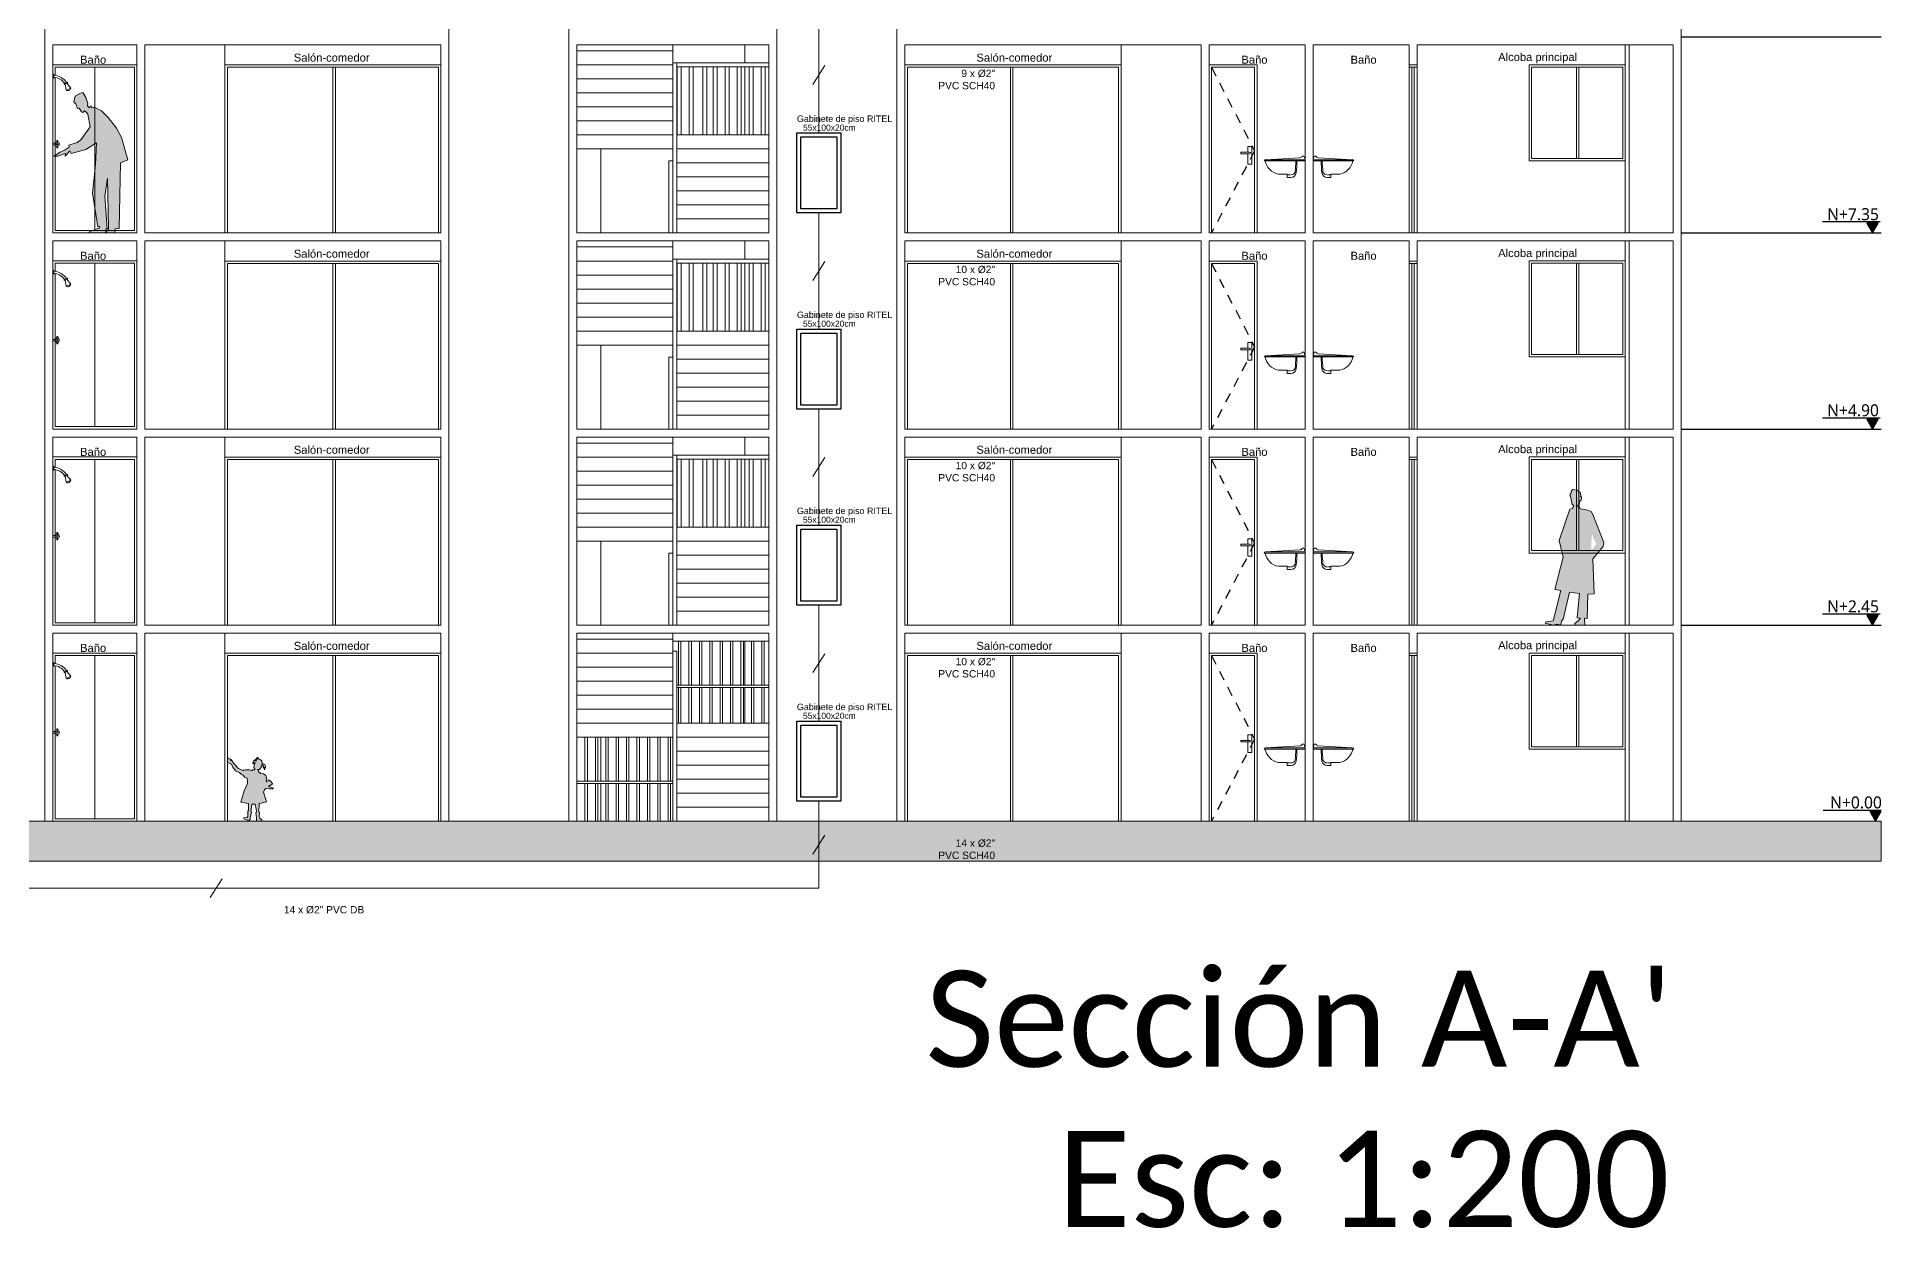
# Model space of a CAD drawing. Header units: metres. Extents: x 0 to 570, y -16 to 122.
# Drawn here: x 246.25 to 269.3, y -6.9 to 7.98 of the extents above; entities that cross this region are included whole.
import ezdxf

# ---------------------------------------------------------------- set-up
doc = ezdxf.new("R2010")
doc.units = ezdxf.units.M
doc.linetypes.add('ACAD_ISO02W100', pattern=[15, 12, -3])
for name, color, linetype, lineweight in [('ARQ-HATCH', 7, 'Continuous', 9), ('PRIMER PLANO', 252, 'Continuous', 9), ('PUERTAS Y VENTANAS EN FACHADA', 252, 'Continuous', 9), ('RITEL RED INTERNA', 1, 'Continuous', 13), ('SEGUNDO PLANO', 252, 'Continuous', 9), ('TERCER PLANO', 251, 'Continuous', 9)]:
    doc.layers.add(name, color=color, linetype=linetype, lineweight=lineweight)
for name, color, linetype in [('ARQ-PROYECCIONES', 252, 'ACAD_ISO02W100'), ('ARQ-TEXTO', 7, 'Continuous'), ('RITEL GABINETES', 30, 'Continuous')]:
    doc.layers.add(name, color=color, linetype=linetype)
doc.styles.add('diseño', font='segoeuil.ttf')
doc.styles.get("Standard").update_dxf_attribs({"font": 'arial.ttf'})

# ---------------------------------------------------------------- blocks, each defined once
blk = doc.blocks.new('medio pasamanos')
at = {"layer": 'TERCER PLANO', "linetype": 'ByBlock'}
for p, q in [((202.591, 25.651), (201.441, 25.651)), ((202.591, 25.601), (201.441, 25.601)), ((201.445, 25.601), (201.445, 24.751)), ((201.495, 25.601), (201.495, 24.751)), ((201.495, 25.601), (201.495, 24.751)), ((201.595, 25.601), (201.595, 24.751)), ((201.595, 25.601), (201.595, 24.751)), ((201.645, 25.601), (201.645, 24.751)), ((201.645, 25.601), (201.645, 24.751)), ((201.765, 25.601), (201.765, 24.751)), ((201.815, 25.601), (201.815, 24.751)), ((201.895, 25.601), (201.895, 24.751)), ((201.945, 25.601), (201.945, 24.751)), ((202.045, 25.601), (202.045, 24.751)), ((202.095, 25.601), (202.095, 24.751)), ((202.195, 25.601), (202.195, 24.751)), ((202.245, 25.601), (202.245, 24.751)), ((202.345, 25.601), (202.345, 24.751)), ((202.395, 25.601), (202.395, 24.751)), ((202.495, 25.601), (202.495, 24.751)), ((202.545, 25.601), (202.545, 24.751))]:
    blk.add_line(p, q, dxfattribs=at)
blk = doc.blocks.new('lavamanos alzado')
at = {"layer": 'PRIMER PLANO'}
for p, q in [((179.801, 11.135), (179.814, 11.175)), ((180.295, 11.13), (179.801, 11.13)), ((179.801, 11.115), (180.312, 11.115)), ((179.814, 11.175), (179.838, 11.175)), ((179.867, 11.154), (180.295, 11.13)), ((179.979, 10.909), (180.023, 10.909)), ((179.985, 10.942), (180.016, 10.942)), ((180.023, 10.949), (180.133, 10.949)), ((180.023, 10.909), (180.023, 10.949))]:
    blk.add_line(p, q, dxfattribs=at)
for centre, radius, start, end in [((179.87, 11.189), 0.0351, 202.9474, 264.0532), ((181.702, 11.143), 1.8, 180.911, 185.6488), ((181.173, 11.127), 1.257, 180.5697, 186.941), ((180.099, 11.147), 0.201, 279.9809, 350.7953), ((180.292, 11.11), 0.0209, 14.2376, 83.0687), ((179.978, 10.977), 0.0679, 189.2426, 270.4454), ((179.975, 10.996), 0.0536, 202.1657, 273.7914)]:
    blk.add_arc(centre, radius, start, end, dxfattribs=at)
blk = doc.blocks.new('puerta baño')
at = {"layer": 'ARQ-PROYECCIONES', "ltscale": 0.01, "elevation": -0.07}
blk.add_lwpolyline([(178.67, 19.113), (179.21, 18.068), (178.67, 17.043)], dxfattribs=at)
at = {"layer": 'PUERTAS Y VENTANAS EN FACHADA', "linetype": 'ByBlock', "elevation": -0.07}
for points in [[(179.24, 17.043), (179.24, 19.143), (178.64, 19.143), (178.64, 17.043)], [(179.21, 17.043), (179.21, 19.113), (178.67, 19.113), (178.67, 17.043)], [(179.177, 17.903), (179.177, 18.123), (179.127, 18.123), (179.127, 18.053)], [(179.127, 18.033), (179.127, 17.903), (179.177, 17.903)]]:
    blk.add_lwpolyline(points, dxfattribs=at)
blk.add_lwpolyline([(179.147, 18.053), (179.037, 18.053), (179.037, 18.033), (179.147, 18.033, 1), (179.147, 18.053)], format="xyb", dxfattribs=at)
blk = doc.blocks.new('VENTANAS HABITACIONES ALZADO')
at = {"layer": 'PUERTAS Y VENTANAS EN FACHADA'}
for p, q in [((153.567, 29.086), (153.567, 27.946)), ((153.597, 27.946), (153.597, 29.086))]:
    blk.add_line(p, q, dxfattribs=at)
at = {"layer": 'PUERTAS Y VENTANAS EN FACHADA', "linetype": 'ByBlock'}
blk.add_line((154.188, 27.916), (152.988, 27.916), dxfattribs=at)
at = {"layer": 'PUERTAS Y VENTANAS EN FACHADA'}
for points in [[(152.988, 29.116), (154.188, 29.116)], [(152.988, 27.916), (152.988, 29.116)], [(153.018, 29.086), (154.158, 29.086)], [(153.018, 29.086), (153.018, 27.946)], [(154.158, 29.086), (154.158, 27.946)], [(154.188, 29.116), (154.188, 27.916)], [(154.188, 27.916), (152.988, 27.916)], [(154.158, 27.946), (153.018, 27.946)]]:
    blk.add_lwpolyline(points, dxfattribs=at)
blk = doc.blocks.new('ventanal completo')
at = {"layer": 'PUERTAS Y VENTANAS EN FACHADA'}
for p, q in [((188.107, 17.773), (190.807, 17.773)), ((189.457, 17.743), (189.457, 15.673)), ((189.487, 15.673), (189.487, 17.743))]:
    blk.add_line(p, q, dxfattribs=at)
for points in [[(188.137, 15.673), (188.137, 17.743), (190.777, 17.743), (190.777, 15.673)], [(189.487, 15.673), (189.457, 15.673)]]:
    blk.add_lwpolyline(points, dxfattribs=at)
blk = doc.blocks.new('puerta en cortesasa')
at = {"layer": 'PRIMER PLANO'}
for points in [[(192.091, 25.571), (192.091, 25.541), (192.191, 25.541), (192.191, 25.571)], [(192.126, 25.541), (192.126, 23.471)], [(192.156, 25.541), (192.156, 23.471)]]:
    blk.add_lwpolyline(points, dxfattribs=at)
at = {"layer": 'SEGUNDO PLANO'}
for points in [[(192.091, 25.541), (192.091, 23.471)], [(192.191, 25.541), (192.191, 23.471)]]:
    blk.add_lwpolyline(points, dxfattribs=at)
blk = doc.blocks.new('ducha')
at = {"layer": 'PRIMER PLANO', "linetype": 'ByBlock'}
for p, q in [((312.201, 158.912), (312.211, 158.912)), ((312.201, 158.863), (312.201, 158.912)), ((312.201, 158.863), (312.211, 158.863)), ((311.988, 158.738), (312.036, 158.798)), ((312.044, 158.712), (311.988, 158.738)), ((312.027, 158.802), (312.068, 158.783)), ((312.031, 158.811), (312.072, 158.792)), ((312.059, 158.787), (312.044, 158.712)), ((312.161, 158.083), (312.151, 158.083)), ((312.151, 158.063), (312.151, 158.083)), ((312.151, 158.012), (312.151, 157.993)), ((312.161, 157.993), (312.151, 157.993)), ((312.161, 158.063), (312.161, 158.083)), ((312.161, 158.012), (312.161, 157.993)), ((312.18, 158.048), (312.211, 158.048)), ((312.18, 158.028), (312.211, 158.028))]:
    blk.add_line(p, q, dxfattribs=at)
for radius in [0.026, 0.01]:
    blk.add_circle((312.156, 158.038), radius, dxfattribs=at)
for centre, radius, start, end in [((312.216, 158.686), 0.214, 94.1758, 145.6108), ((312.214, 158.687), 0.186, 93.9088, 144.0367), ((312.025, 158.743), 0.0375, 188.871, 301.7753), ((312.286, 158.683), 0.286, 153.3163, 155.3231), ((312.286, 158.683), 0.241, 152.9407, 155.3231)]:
    blk.add_arc(centre, radius, start, end, dxfattribs=at)
at = {"layer": 'PUERTAS Y VENTANAS EN FACHADA'}
for points in [[(311.161, 159.028), (312.211, 159.028)], [(311.191, 158.998), (312.181, 158.998)], [(311.191, 158.998), (311.191, 156.957)], [(311.686, 158.998), (311.686, 156.957)], [(312.181, 158.998), (312.181, 158.897)], [(312.181, 158.87), (312.181, 156.957)], [(311.191, 156.957), (312.181, 156.957)]]:
    blk.add_lwpolyline(points, dxfattribs=at)
blk = doc.blocks.new('gabinete')
at = {"layer": 'RITEL GABINETES'}
for points in [[(151.12, 70.716), (151.67, 70.716), (151.67, 69.716), (151.12, 69.716)], [(151.17, 70.666), (151.62, 70.666), (151.62, 69.766), (151.17, 69.766)]]:
    blk.add_lwpolyline(points, close=True, dxfattribs=at)
at = {"layer": 'ARQ-TEXTO', "insert": (151.856, 70.821), "char_height": 0.0758, "attachment_point": 3}
blk.add_mtext_dynamic_manual_height_columns('\\A1;55x100x20cm', width=0.73495, gutter_width=7.742, heights=[0], dxfattribs=at)

msp = doc.modelspace()

# ---------------------------------------------------------------- hatches: boundary and pattern name
at = {"layer": 'ARQ-HATCH'}
h = msp.add_hatch(color=256, dxfattribs=at)
h.dxf.hatch_style = 1
h.paths.add_polyline_path([(247.306, 6.727), (247.384, 6.446), (247.293, 6.409), (247.275, 5.589), (247.228, 5.583), (247.222, 5.535), (247.12, 5.534), (247.118, 5.553), (247.144, 5.583), (247.13, 6.219), (247.096, 5.995), (247.127, 5.586), (247.11, 5.585), (247.111, 5.56), (247.105, 5.533), (247.057, 5.535), (247.049, 5.541), (246.898, 5.533), (246.904, 5.553), (247.028, 5.594), (247.036, 5.615), (247.01, 5.611), (246.944, 6.031), (246.982, 6.39), (246.992, 6.66), (246.861, 6.575), (246.676, 6.526), (246.662, 6.561), (246.603, 6.493), (246.606, 6.525), (246.511, 6.492), (246.458, 6.491), (246.538, 6.542), (246.601, 6.571), (246.652, 6.604), (246.648, 6.629), (246.753, 6.664), (246.799, 6.695), (246.915, 6.86), (246.886, 7.017), (246.869, 7.04), (246.842, 7.06), (246.823, 7.039), (246.806, 7.046), (246.776, 7.091), (246.754, 7.088), (246.735, 7.145), (246.71, 7.167), (246.726, 7.244), (246.792, 7.282), (246.823, 7.29), (246.859, 7.228), (246.884, 7.149), (246.879, 7.124), (246.904, 7.096), (246.917, 7.12), (246.937, 7.096), (246.962, 7.104), (247.057, 7.058), (247.14, 6.976), (247.244, 6.843)])
h = msp.add_hatch(color=256, dxfattribs=at)
h.dxf.hatch_style = 1
h.paths.add_polyline_path([(265.218, 1.079), (265.296, 1.064), (265.201, 0.688), (265.109, 0.675), (265.098, 0.656), (265.203, 0.633), (265.24, 0.645), (265.293, 0.637), (265.304, 0.682), (265.323, 0.708), (265.405, 1.045), (265.529, 1.03), (265.499, 0.723), (265.54, 0.719), (265.514, 0.689), (265.472, 0.652), (265.476, 0.634), (265.573, 0.634), (265.596, 0.634), (265.592, 0.719), (265.626, 0.716), (265.633, 1.019), (265.712, 1.023), (265.697, 1.46), (265.824, 1.614), (265.832, 1.666), (265.697, 2.014), (265.675, 2.052), (265.634, 2.068), (265.519, 2.091), (265.532, 2.111), (265.506, 2.111), (265.503, 2.13), (265.526, 2.14), (265.536, 2.192), (265.549, 2.192), (265.552, 2.222), (265.555, 2.238), (265.542, 2.238), (265.546, 2.261), (265.536, 2.291), (265.5, 2.32), (265.444, 2.326), (265.436, 2.319), (265.428, 2.31), (265.42, 2.274), (265.413, 2.274), (265.41, 2.248), (265.417, 2.244), (265.424, 2.204), (265.435, 2.14), (265.456, 2.129), (265.454, 2.113), (265.445, 2.107), (265.444, 2.09), (265.408, 2.081), (265.274, 1.689), (265.323, 1.483)])
h.paths.add_polyline_path([(265.678, 1.564), (265.675, 1.665), (265.686, 1.777), (265.705, 1.706), (265.738, 1.65)], flags=16)
h = msp.add_hatch(color=256, dxfattribs=at)
h.dxf.hatch_style = 1
h.paths.add_polyline_path([(248.879, -1.347), (248.882, -1.312), (248.875, -1.281), (248.845, -1.267), (248.833, -1.256), (248.826, -1.242), (248.81, -1.238), (248.81, -1.232), (248.775, -1.209), (248.731, -1.186), (248.696, -1.142), (248.68, -1.106), (248.651, -1.093), (248.635, -1.082), (248.628, -1.063), (248.629, -1.055), (248.634, -1.055), (248.629, -1.046), (248.634, -1.044), (248.637, -1.034), (248.634, -1.027), (248.639, -1.024), (248.645, -1.035), (248.664, -1.042), (248.677, -1.061), (248.676, -1.049), (248.682, -1.044), (248.686, -1.057), (248.694, -1.072), (248.707, -1.092), (248.733, -1.122), (248.754, -1.148), (248.768, -1.159), (248.813, -1.181), (248.827, -1.185), (248.829, -1.179), (248.839, -1.181), (248.857, -1.176), (248.875, -1.174), (248.896, -1.174), (248.904, -1.177), (248.932, -1.183), (248.946, -1.182), (248.946, -1.172), (248.949, -1.172), (248.962, -1.174), (248.972, -1.174), (248.973, -1.162), (248.96, -1.147), (248.963, -1.122), (248.972, -1.097), (248.976, -1.086), (248.972, -1.084), (248.969, -1.092), (248.959, -1.105), (248.961, -1.093), (248.954, -1.103), (248.96, -1.087), (248.952, -1.093), (248.957, -1.085), (248.942, -1.095), (248.954, -1.08), (248.946, -1.075), (248.957, -1.074), (248.961, -1.056), (248.973, -1.055), (248.982, -1.061), (248.988, -1.067), (248.988, -1.053), (248.996, -1.048), (248.976, -1.047), (249.002, -1.044), (248.985, -1.037), (249.002, -1.04), (248.991, -1.027), (249.006, -1.038), (248.997, -1.021), (249.009, -1.033), (249.012, -1.02), (249.014, -1.037), (249.016, -1.026), (249.022, -1.04), (249.037, -1.045), (249.059, -1.063), (249.062, -1.086), (249.061, -1.098), (249.066, -1.099), (249.068, -1.104), (249.081, -1.101), (249.097, -1.109), (249.106, -1.123), (249.107, -1.14), (249.102, -1.16), (249.099, -1.143), (249.094, -1.177), (249.093, -1.148), (249.088, -1.158), (249.089, -1.142), (249.085, -1.152), (249.085, -1.137), (249.077, -1.155), (249.079, -1.13), (249.076, -1.125), (249.068, -1.113), (249.061, -1.119), (249.056, -1.12), (249.054, -1.137), (249.042, -1.155), (249.03, -1.17), (249.013, -1.172), (249.006, -1.181), (249.016, -1.182), (249.024, -1.192), (249.018, -1.199), (249.047, -1.219), (249.081, -1.225), (249.108, -1.246), (249.119, -1.273), (249.122, -1.288), (249.114, -1.297), (249.117, -1.303), (249.115, -1.312), (249.124, -1.326), (249.128, -1.317), (249.139, -1.313), (249.141, -1.306), (249.144, -1.302), (249.151, -1.303), (249.155, -1.306), (249.155, -1.311), (249.164, -1.313), (249.174, -1.319), (249.181, -1.329), (249.185, -1.339), (249.191, -1.343), (249.192, -1.35), (249.189, -1.356), (249.183, -1.356), (249.179, -1.355), (249.171, -1.367), (249.164, -1.37), (249.156, -1.371), (249.145, -1.373), (249.159, -1.386), (249.182, -1.397), (249.2, -1.4), (249.202, -1.407), (249.194, -1.418), (249.179, -1.412), (249.156, -1.411), (249.139, -1.405), (249.115, -1.41), (249.105, -1.409), (249.092, -1.423), (249.079, -1.453), (249.092, -1.492), (249.118, -1.576), (249.066, -1.589), (249.028, -1.597), (249.021, -1.704), (249.029, -1.71), (249.025, -1.763), (249.034, -1.779), (249.058, -1.8), (249.058, -1.816), (249.007, -1.817), (248.994, -1.814), (248.992, -1.773), (248.986, -1.707), (248.993, -1.706), (248.988, -1.664), (248.976, -1.605), (248.936, -1.603), (248.922, -1.694), (248.931, -1.698), (248.913, -1.774), (248.912, -1.796), (248.902, -1.808), (248.879, -1.802), (248.833, -1.787), (248.836, -1.775), (248.876, -1.769), (248.886, -1.76), (248.886, -1.687), (248.895, -1.686), (248.891, -1.595), (248.799, -1.578), (248.837, -1.438)])
at = {"layer": 'ARQ-TEXTO', "ltscale": 0.5}
h = msp.add_hatch(color=256, dxfattribs=at)
h.dxf.hatch_style = 1
h.paths.add_polyline_path([(269.191, 5.533), (269.262, 5.657), (269.119, 5.657)])
h = msp.add_hatch(color=256, dxfattribs=at)
h.dxf.hatch_style = 1
h.paths.add_polyline_path([(269.19, 3.083), (269.262, 3.207), (269.119, 3.207)])
h = msp.add_hatch(color=256, dxfattribs=at)
h.dxf.hatch_style = 1
h.paths.add_polyline_path([(269.19, 0.633), (269.262, 0.757), (269.119, 0.757)])
h = msp.add_hatch(color=256, dxfattribs=at)
h.dxf.hatch_style = 1
h.paths.add_polyline_path([(269.227, -1.817), (269.298, -1.693), (269.156, -1.693)])
at = {"layer": 'PRIMER PLANO'}
h = msp.add_hatch(color=256, dxfattribs=at)
h.dxf.hatch_style = 1
h.paths.add_polyline_path([(199.486, -1.817), (199.486, -2.317), (269.298, -2.317), (269.298, -1.817)])

# ---------------------------------------------------------------- linework, layer by layer
at = {"layer": 'ARQ-TEXTO', "ltscale": 0.5}
for p, q in [((266.798, 7.983), (269.298, 7.983)), ((266.798, 5.533), (269.298, 5.533)), ((269.286, 5.671), (268.564, 5.671)), ((266.798, 3.083), (269.298, 3.083)), ((269.286, 3.221), (268.564, 3.221)), ((269.286, 0.771), (268.564, 0.771)), ((266.798, 0.633), (269.298, 0.633)), ((269.298, -1.683), (268.575, -1.683))]:
    msp.add_line(p, q, dxfattribs=at)
for points in [[(269.191, 5.533), (269.262, 5.657), (269.119, 5.657)], [(269.19, 3.083), (269.262, 3.207), (269.119, 3.207)], [(269.19, 0.633), (269.262, 0.757), (269.119, 0.757)], [(269.227, -1.817), (269.298, -1.693), (269.156, -1.693)]]:
    msp.add_lwpolyline(points, close=True, dxfattribs=at)
at = {"layer": 'PRIMER PLANO'}
for points in [[(266.698, -1.817), (266.798, -1.817), (266.798, 48.183), (266.698, 48.183), (266.698, 47.483), (257.098, 47.483), (257.098, 48.183), (255.398, 48.183)], [(246.348, 48.083), (246.348, -1.817), (246.448, -1.817), (246.448, 0.533), (247.498, 0.533), (247.498, -1.817), (247.598, -1.817), (247.598, 0.533), (251.298, 0.533), (251.298, -1.817), (251.398, -1.817), (251.398, 48.083)], [(252.898, 48.083), (252.898, -1.817), (252.998, -1.817), (252.998, 0.533), (255.398, 0.533), (255.398, -1.817), (255.498, -1.817), (255.498, -1.717), (255.498, 48.083)], [(256.998, 48.083), (256.998, -1.717), (256.998, -1.817), (257.098, -1.817), (257.098, 0.533), (260.798, 0.533), (260.798, -1.717), (260.798, -1.817), (260.898, -1.817), (260.898, 0.533), (262.098, 0.533), (262.098, 0.433), (262.098, 0.333), (262.098, -1.717), (262.098, -1.817), (262.198, -1.817), (262.198, 0.533), (263.398, 0.533), (263.398, 0.283), (263.498, 0.283), (263.498, 0.533), (266.698, 0.533), (266.698, -1.817), (266.798, -1.817)], [(266.698, 5.533), (266.698, 7.883), (263.498, 7.883), (263.498, 7.633), (263.398, 7.633), (263.398, 7.883), (262.198, 7.883), (262.198, 5.533), (266.698, 5.533)], [(266.098, 7.883), (266.098, 5.533)], [(266.148, 7.883), (266.148, 5.533)], [(266.698, 3.083), (266.698, 5.433), (263.498, 5.433), (263.498, 5.183), (263.398, 5.183), (263.398, 5.433), (262.198, 5.433), (262.198, 3.083), (266.698, 3.083)], [(266.098, 5.433), (266.098, 3.083)], [(266.148, 5.433), (266.148, 3.083)], [(266.698, 0.633), (266.698, 2.983), (263.498, 2.983), (263.498, 2.733), (263.398, 2.733), (263.398, 2.983), (262.198, 2.983), (262.198, 0.633), (266.698, 0.633)], [(266.098, 2.983), (266.098, 0.633)], [(266.148, 2.983), (266.148, 0.633)], [(266.098, 0.533), (266.098, -1.817)], [(266.148, 0.533), (266.148, -1.817)], [(249.022, -1.04), (249.037, -1.045), (249.059, -1.063), (249.062, -1.086), (249.061, -1.098), (249.066, -1.099), (249.068, -1.104), (249.081, -1.101), (249.097, -1.109), (249.106, -1.123), (249.107, -1.14), (249.102, -1.16), (249.099, -1.143), (249.094, -1.177), (249.093, -1.148), (249.088, -1.158), (249.089, -1.142), (249.085, -1.152), (249.085, -1.137), (249.077, -1.155), (249.079, -1.13), (249.076, -1.125), (249.068, -1.113), (249.061, -1.119), (249.056, -1.12), (249.054, -1.137), (249.042, -1.155), (249.03, -1.17), (249.013, -1.172), (249.006, -1.181), (249.016, -1.182), (249.024, -1.192), (249.018, -1.199), (249.047, -1.219), (249.081, -1.225), (249.108, -1.246), (249.119, -1.273), (249.122, -1.288), (249.114, -1.297), (249.117, -1.303), (249.115, -1.312), (249.124, -1.326), (249.128, -1.317), (249.139, -1.313), (249.141, -1.306), (249.144, -1.302), (249.151, -1.303), (249.155, -1.306), (249.155, -1.311), (249.164, -1.313), (249.174, -1.319), (249.181, -1.329), (249.185, -1.339), (249.191, -1.343), (249.192, -1.35), (249.189, -1.356), (249.183, -1.356), (249.179, -1.355), (249.171, -1.367), (249.164, -1.37), (249.156, -1.371), (249.145, -1.373), (249.159, -1.386), (249.182, -1.397), (249.2, -1.4), (249.202, -1.407), (249.194, -1.418), (249.179, -1.412), (249.156, -1.411), (249.139, -1.405), (249.115, -1.41), (249.105, -1.409), (249.092, -1.423), (249.079, -1.453), (249.092, -1.492), (249.118, -1.576), (249.066, -1.589), (249.028, -1.597), (249.021, -1.704), (249.029, -1.71), (249.025, -1.763), (249.034, -1.779), (249.058, -1.8), (249.058, -1.816), (249.007, -1.817), (248.994, -1.814), (248.992, -1.773), (248.986, -1.707), (248.993, -1.706), (248.988, -1.664), (248.976, -1.605), (248.936, -1.603), (248.922, -1.694), (248.931, -1.698), (248.913, -1.774), (248.912, -1.796), (248.902, -1.808), (248.879, -1.802), (248.833, -1.787), (248.836, -1.775), (248.876, -1.769), (248.886, -1.76), (248.886, -1.687), (248.895, -1.686), (248.891, -1.595), (248.799, -1.578), (248.837, -1.438), (248.879, -1.347), (248.882, -1.312), (248.875, -1.281), (248.845, -1.267), (248.833, -1.256), (248.826, -1.242), (248.81, -1.238), (248.81, -1.232), (248.775, -1.209), (248.731, -1.186), (248.696, -1.142), (248.68, -1.106), (248.651, -1.093), (248.635, -1.082), (248.628, -1.063), (248.629, -1.055), (248.634, -1.055), (248.629, -1.046), (248.634, -1.044), (248.637, -1.034), (248.634, -1.027), (248.639, -1.024), (248.645, -1.035), (248.664, -1.042), (248.677, -1.061), (248.676, -1.049), (248.682, -1.044), (248.686, -1.057), (248.694, -1.072), (248.707, -1.092), (248.733, -1.122), (248.754, -1.148), (248.768, -1.159), (248.813, -1.181), (248.827, -1.185), (248.829, -1.179), (248.839, -1.181), (248.857, -1.176), (248.875, -1.174), (248.896, -1.174), (248.904, -1.177), (248.932, -1.183), (248.946, -1.182), (248.946, -1.172), (248.949, -1.172), (248.962, -1.174), (248.972, -1.174), (248.973, -1.162), (248.96, -1.147), (248.963, -1.122), (248.972, -1.097), (248.976, -1.086), (248.972, -1.084), (248.969, -1.092), (248.959, -1.105), (248.961, -1.093), (248.954, -1.103), (248.96, -1.087), (248.952, -1.093), (248.957, -1.085), (248.942, -1.095), (248.954, -1.08), (248.946, -1.075), (248.957, -1.074), (248.961, -1.056), (248.973, -1.055), (248.982, -1.061), (248.988, -1.067), (248.988, -1.053), (248.996, -1.048), (248.976, -1.047), (249.002, -1.044), (248.985, -1.037), (249.002, -1.04), (248.991, -1.027), (249.006, -1.038), (248.997, -1.021), (249.009, -1.033), (249.012, -1.02), (249.014, -1.037), (249.016, -1.026), (249.022, -1.04)], [(199.486, -2.317), (269.298, -2.317), (269.298, -1.817), (199.486, -1.817), (199.486, -2.317)]]:
    msp.add_lwpolyline(points, dxfattribs=at)
for points in [[(247.498, 7.883), (246.448, 7.883), (246.448, 5.533), (247.498, 5.533)], [(251.298, 7.883), (247.598, 7.883), (247.598, 5.533), (251.298, 5.533)], [(252.998, 7.883), (255.398, 7.883), (255.398, 5.533), (252.998, 5.533)], [(260.798, 7.883), (257.098, 7.883), (257.098, 5.533), (260.798, 5.533)], [(262.098, 7.883), (260.898, 7.883), (260.898, 5.533), (262.098, 5.533)], [(246.792, 7.282), (246.726, 7.244), (246.71, 7.167), (246.735, 7.145), (246.754, 7.088), (246.776, 7.091), (246.806, 7.046), (246.823, 7.039), (246.842, 7.06), (246.869, 7.04), (246.886, 7.017), (246.915, 6.86), (246.799, 6.695), (246.753, 6.664), (246.648, 6.629), (246.652, 6.604), (246.601, 6.571), (246.538, 6.542), (246.458, 6.491), (246.511, 6.492), (246.606, 6.525), (246.603, 6.493), (246.662, 6.561), (246.676, 6.526), (246.861, 6.575), (246.992, 6.66), (246.982, 6.39), (246.944, 6.031), (247.01, 5.611), (247.036, 5.615), (247.028, 5.594), (246.904, 5.553), (246.898, 5.533), (247.049, 5.541), (247.057, 5.535), (247.105, 5.533), (247.111, 5.56), (247.11, 5.585), (247.127, 5.586), (247.096, 5.995), (247.13, 6.219), (247.144, 5.583), (247.118, 5.553), (247.12, 5.534), (247.222, 5.535), (247.228, 5.583), (247.275, 5.589), (247.293, 6.409), (247.384, 6.446), (247.306, 6.727), (247.244, 6.843), (247.14, 6.976), (247.057, 7.058), (246.962, 7.104), (246.937, 7.096), (246.917, 7.12), (246.904, 7.096), (246.879, 7.124), (246.884, 7.149), (246.859, 7.228), (246.823, 7.29)], [(247.498, 5.433), (246.448, 5.433), (246.448, 3.083), (247.498, 3.083)], [(251.298, 5.433), (247.598, 5.433), (247.598, 3.083), (251.298, 3.083)], [(252.998, 5.433), (255.398, 5.433), (255.398, 3.083), (252.998, 3.083)], [(260.798, 5.433), (257.098, 5.433), (257.098, 3.083), (260.798, 3.083)], [(262.098, 5.433), (260.898, 5.433), (260.898, 3.083), (262.098, 3.083)], [(247.498, 2.983), (246.448, 2.983), (246.448, 0.633), (247.498, 0.633)], [(251.298, 2.983), (247.598, 2.983), (247.598, 0.633), (251.298, 0.633)], [(252.998, 2.983), (255.398, 2.983), (255.398, 0.633), (252.998, 0.633)], [(260.798, 2.983), (257.098, 2.983), (257.098, 0.633), (260.798, 0.633)], [(262.098, 2.983), (260.898, 2.983), (260.898, 0.633), (262.098, 0.633)], [(265.54, 0.719), (265.499, 0.723), (265.529, 1.03), (265.405, 1.045), (265.323, 0.708), (265.304, 0.682), (265.293, 0.637), (265.24, 0.645), (265.203, 0.633), (265.098, 0.656), (265.109, 0.675), (265.201, 0.688), (265.296, 1.064), (265.218, 1.079), (265.323, 1.483), (265.274, 1.689), (265.408, 2.081), (265.444, 2.09), (265.445, 2.107), (265.454, 2.113), (265.456, 2.129), (265.435, 2.14), (265.424, 2.204), (265.417, 2.244), (265.41, 2.248), (265.413, 2.274), (265.42, 2.274), (265.428, 2.31), (265.436, 2.319), (265.444, 2.326), (265.5, 2.32), (265.536, 2.291), (265.546, 2.261), (265.542, 2.238), (265.555, 2.238), (265.552, 2.222), (265.549, 2.192), (265.536, 2.192), (265.526, 2.14), (265.503, 2.13), (265.506, 2.111), (265.532, 2.111), (265.519, 2.091), (265.634, 2.068), (265.675, 2.052), (265.697, 2.014), (265.832, 1.666), (265.824, 1.614), (265.697, 1.46), (265.712, 1.023), (265.633, 1.019), (265.626, 0.716), (265.592, 0.719), (265.596, 0.634), (265.573, 0.634), (265.476, 0.634), (265.472, 0.652), (265.514, 0.689)], [(199.486, -2.317), (269.298, -2.317), (269.298, -1.817), (199.486, -1.817)]]:
    msp.add_lwpolyline(points, close=True, dxfattribs=at)
at = {"layer": 'RITEL RED INTERNA'}
for p, q in [((256.096, 7.626), (255.947, 7.39)), ((256.096, 5.176), (255.947, 4.94)), ((256.096, 2.726), (255.947, 2.49)), ((256.096, 0.276), (255.947, 0.04)), ((256.096, -1.992), (255.947, -2.228)), ((248.562, -2.535), (248.414, -2.772))]:
    msp.add_line(p, q, dxfattribs=at)
for points in [[(256.022, 8.233), (256.022, 6.783)], [(256.021, 5.783), (256.021, 4.333)], [(256.021, 3.333), (256.021, 1.883)], [(256.021, 0.883), (256.021, -0.567)], [(241.236, -1.496), (241.236, -2.654), (256.021, -2.654)], [(256.021, -1.567), (256.021, -2.654)]]:
    msp.add_lwpolyline(points, dxfattribs=at)
at = {"layer": 'SEGUNDO PLANO'}
for points in [[(248.598, 7.883), (248.598, 5.533)], [(259.798, 7.883), (259.798, 5.533)], [(254.198, 5.533), (254.198, 6.433), (254.148, 6.433), (254.148, 5.533)], [(248.598, 5.433), (248.598, 3.083)], [(259.798, 5.433), (259.798, 3.083)], [(254.198, 3.083), (254.198, 3.983), (254.148, 3.983), (254.148, 3.083)], [(248.598, 2.983), (248.598, 0.633)], [(259.798, 2.983), (259.798, 0.633)], [(254.198, 0.633), (254.198, 1.533), (254.148, 1.533), (254.148, 0.633)], [(248.598, 0.533), (248.598, -1.817)], [(259.798, 0.533), (259.798, -1.817)]]:
    msp.add_lwpolyline(points, dxfattribs=at)
at = {"layer": 'TERCER PLANO'}
for p, q in [((254.298, 0.433), (254.298, -0.115)), ((254.398, 0.433), (254.398, -0.115)), ((254.428, 0.433), (254.428, -0.115)), ((254.528, 0.433), (254.528, -0.115)), ((254.558, 0.433), (254.558, -0.115)), ((254.658, 0.433), (254.658, -0.115)), ((254.688, 0.433), (254.688, -0.115)), ((254.788, 0.433), (254.788, -0.115)), ((254.818, 0.433), (254.818, -0.115)), ((254.918, 0.433), (254.918, -0.115)), ((254.948, 0.433), (254.948, -0.115)), ((255.178, 0.433), (255.178, -0.115)), ((255.208, 0.433), (255.208, -0.115)), ((255.308, 0.433), (255.308, -0.115)), ((255.338, 0.433), (255.338, -0.115)), ((255.398, -0.115), (254.248, -0.115)), ((255.398, -0.145), (254.248, -0.145)), ((254.298, -0.145), (254.298, -0.592)), ((254.398, -0.145), (254.398, -0.592)), ((254.428, -0.145), (254.428, -0.592)), ((254.528, -0.145), (254.528, -0.592)), ((254.558, -0.145), (254.558, -0.592)), ((254.658, -0.145), (254.658, -0.592)), ((254.688, -0.145), (254.688, -0.592)), ((254.788, -0.145), (254.788, -0.592)), ((254.818, -0.145), (254.818, -0.592)), ((254.918, -0.145), (254.918, -0.592)), ((254.948, -0.145), (254.948, -0.592)), ((255.178, -0.145), (255.178, -0.592)), ((255.208, -0.145), (255.208, -0.592)), ((255.308, -0.145), (255.308, -0.592)), ((255.338, -0.145), (255.338, -0.592)), ((253.098, -0.767), (253.098, -1.315)), ((253.128, -0.767), (253.128, -1.315)), ((253.228, -0.767), (253.228, -1.315)), ((253.258, -0.767), (253.258, -1.315)), ((253.358, -0.767), (253.358, -1.315)), ((253.388, -0.767), (253.388, -1.315)), ((253.488, -0.767), (253.488, -1.315)), ((253.518, -0.767), (253.518, -1.315)), ((253.618, -0.767), (253.618, -1.315)), ((253.648, -0.767), (253.648, -1.315)), ((253.748, -0.767), (253.748, -1.315)), ((253.778, -0.767), (253.778, -1.315)), ((253.878, -0.767), (253.878, -1.315)), ((253.908, -0.767), (253.908, -1.315)), ((254.008, -0.767), (254.008, -1.315)), ((254.038, -0.767), (254.038, -1.315)), ((254.138, -0.767), (254.138, -1.315)), ((254.168, -0.767), (254.168, -1.315)), ((253.098, -1.345), (253.098, -1.817)), ((253.128, -1.345), (253.128, -1.817)), ((253.228, -1.345), (253.228, -1.817)), ((253.258, -1.345), (253.258, -1.817)), ((253.358, -1.345), (253.358, -1.817)), ((253.388, -1.345), (253.388, -1.817)), ((253.488, -1.345), (253.488, -1.817)), ((253.518, -1.345), (253.518, -1.817)), ((253.618, -1.345), (253.618, -1.817)), ((253.648, -1.345), (253.648, -1.817)), ((253.748, -1.345), (253.748, -1.817)), ((253.778, -1.345), (253.778, -1.817)), ((253.878, -1.345), (253.878, -1.817)), ((253.908, -1.345), (253.908, -1.817)), ((254.008, -1.345), (254.008, -1.817)), ((254.038, -1.345), (254.038, -1.817)), ((254.138, -1.345), (254.138, -1.817)), ((254.198, -1.315), (254.148, -1.315)), ((254.198, -1.345), (254.148, -1.345)), ((254.168, -1.345), (254.168, -1.817))]:
    msp.add_line(p, q, dxfattribs=at)
for points in [[(254.198, 5.533), (254.198, 7.883)], [(255.098, 7.883), (255.098, 7.658)], [(252.998, 7.808), (254.198, 7.808)], [(252.998, 7.633), (254.198, 7.633)], [(254.198, 6.758), (254.198, 7.658), (254.248, 7.658), (254.248, 5.533)], [(255.098, 7.608), (255.098, 6.758)], [(252.998, 7.458), (254.198, 7.458)], [(252.998, 7.283), (254.198, 7.283)], [(252.998, 7.108), (254.198, 7.108)], [(252.998, 6.933), (254.198, 6.933)], [(252.998, 6.758), (254.198, 6.758)], [(254.248, 6.758), (255.398, 6.758)], [(252.998, 6.583), (254.198, 6.583)], [(253.298, 6.583), (253.298, 5.533)], [(254.248, 6.583), (255.398, 6.583)], [(254.248, 6.408), (255.398, 6.408)], [(254.248, 6.233), (255.398, 6.233)], [(254.248, 6.058), (255.398, 6.058)], [(254.248, 5.883), (255.398, 5.883)], [(254.248, 5.708), (255.398, 5.708)], [(252.998, 5.358), (254.198, 5.358)], [(254.198, 3.083), (254.198, 5.433)], [(255.098, 5.433), (255.098, 5.208)], [(252.998, 5.183), (254.198, 5.183)], [(254.198, 4.308), (254.198, 5.208), (254.248, 5.208), (254.248, 3.083)], [(255.098, 5.158), (255.098, 4.308)], [(252.998, 5.008), (254.198, 5.008)], [(252.998, 4.833), (254.198, 4.833)], [(252.998, 4.658), (254.198, 4.658)], [(252.998, 4.483), (254.198, 4.483)], [(252.998, 4.308), (254.198, 4.308)], [(254.248, 4.308), (255.398, 4.308)], [(252.998, 4.133), (254.198, 4.133)], [(253.298, 4.133), (253.298, 3.083)], [(254.248, 4.133), (255.398, 4.133)], [(254.248, 3.958), (255.398, 3.958)], [(254.248, 3.783), (255.398, 3.783)], [(254.248, 3.608), (255.398, 3.608)], [(254.248, 3.433), (255.398, 3.433)], [(254.248, 3.258), (255.398, 3.258)], [(252.998, 2.908), (254.198, 2.908)], [(254.198, 0.633), (254.198, 2.983)], [(255.098, 2.983), (255.098, 2.758)], [(252.998, 2.733), (254.198, 2.733)], [(252.998, 2.558), (254.198, 2.558)], [(254.198, 1.858), (254.198, 2.758), (254.248, 2.758), (254.248, 0.633)], [(255.098, 2.708), (255.098, 1.858)], [(252.998, 2.383), (254.198, 2.383)], [(252.998, 2.208), (254.198, 2.208)], [(252.998, 2.033), (254.198, 2.033)], [(252.998, 1.858), (254.198, 1.858)], [(254.248, 1.858), (255.398, 1.858)], [(252.998, 1.683), (254.198, 1.683)], [(253.298, 1.683), (253.298, 0.633)], [(254.248, 1.683), (255.398, 1.683)], [(254.248, 1.508), (255.398, 1.508)], [(254.248, 1.333), (255.398, 1.333)], [(254.248, 1.158), (255.398, 1.158)], [(254.248, 0.983), (255.398, 0.983)], [(254.248, 0.808), (255.398, 0.808)], [(254.198, -1.817), (254.198, 0.533)], [(252.998, 0.458), (254.198, 0.458)], [(252.998, 0.283), (254.198, 0.283)], [(254.198, 0.433), (255.398, 0.433)], [(254.198, -0.592), (254.198, 0.308), (254.248, 0.308), (254.248, -1.817)], [(254.268, 0.433), (254.268, -0.115), (254.248, -0.115)], [(255.098, 0.433), (255.098, -0.115)], [(255.098, 0.433), (255.098, -0.115)], [(252.998, 0.108), (254.198, 0.108)], [(252.998, -0.067), (254.198, -0.067)], [(254.248, -0.145), (254.268, -0.145), (254.268, -0.592)], [(255.098, -0.145), (255.098, -0.592)], [(255.098, -0.145), (255.098, -0.592)], [(252.998, -0.242), (254.198, -0.242)], [(252.998, -0.417), (254.198, -0.417)], [(252.998, -0.592), (254.198, -0.592)], [(254.248, -0.592), (255.398, -0.592)], [(252.998, -0.767), (254.198, -0.767)], [(253.298, -0.767), (253.298, -1.315)], [(253.298, -0.767), (253.298, -1.315)], [(254.248, -0.767), (255.398, -0.767)], [(254.248, -0.942), (255.398, -0.942)], [(254.248, -1.117), (255.398, -1.117)], [(254.198, -1.315), (252.998, -1.315)], [(252.998, -1.345), (254.198, -1.345)], [(253.298, -1.345), (253.298, -1.817)], [(253.298, -1.345), (253.298, -1.817)], [(254.248, -1.292), (255.398, -1.292)], [(254.248, -1.467), (255.398, -1.467)], [(254.248, -1.642), (255.398, -1.642)]]:
    msp.add_lwpolyline(points, dxfattribs=at)
for points in [[(255.048, 0.433), (255.048, -0.115)], [(255.078, 0.433), (255.078, -0.115)], [(255.048, -0.592), (255.048, -0.145)], [(255.078, -0.592), (255.078, -0.145)]]:
    msp.add_lwpolyline(points, close=True, dxfattribs=at)

# ---------------------------------------------------------------- block references
at = {"layer": 'ARQ-PROYECCIONES'}
for p in [(60.492, -10.14), (60.492, -12.59), (60.492, -15.04), (60.492, -17.49)]:
    msp.add_blockref('ventanal completo', p, dxfattribs=at)
at = {"layer": 'ARQ-PROYECCIONES', "xscale": -1}
for p in [(447.905, -10.14), (447.905, -12.59), (447.905, -15.04), (447.905, -17.49)]:
    msp.add_blockref('ventanal completo', p, dxfattribs=at)
at = {"layer": 'PRIMER PLANO'}
for p in [(82.258, -11.51, 0.07), (82.258, -13.96, 0.07), (82.258, -16.41, 0.07), (82.258, -18.86, 0.07)]:
    msp.add_blockref('puerta baño', p, dxfattribs=at)
at = {"layer": 'PRIMER PLANO', "xscale": -1}
for name, p in [('puerta en cortesasa', (455.589, -17.938)), ('VENTANAS HABITACIONES ALZADO', (419.086, -21.482)), ('puerta en cortesasa', (455.589, -20.388)), ('VENTANAS HABITACIONES ALZADO', (419.086, -23.932)), ('puerta en cortesasa', (455.589, -22.838)), ('VENTANAS HABITACIONES ALZADO', (419.086, -26.382)), ('puerta en cortesasa', (455.589, -25.288)), ('VENTANAS HABITACIONES ALZADO', (419.086, -28.832))]:
    msp.add_blockref(name, p, dxfattribs=at)
at = {"layer": 'PUERTAS Y VENTANAS EN FACHADA', "xscale": -1}
for p in [(558.659, -151.394), (558.659, -153.844), (558.659, -156.294), (558.659, -158.744)]:
    msp.add_blockref('ducha', p, dxfattribs=at)
at = {"layer": 'RITEL RED INTERNA'}
for p in [(104.626, -63.933), (104.626, -66.383), (104.626, -68.833), (104.626, -71.283)]:
    msp.add_blockref('gabinete', p, dxfattribs=at)
at = {"layer": 'TERCER PLANO'}
for name, p in [('medio pasamanos', (52.807, -17.993)), ('lavamanos alzado', (82.397, -4.681)), ('medio pasamanos', (52.807, -20.443)), ('lavamanos alzado', (82.397, -7.131)), ('medio pasamanos', (52.807, -22.893)), ('lavamanos alzado', (82.397, -9.581)), ('lavamanos alzado', (82.397, -12.031))]:
    msp.add_blockref(name, p, dxfattribs=at)
at = {"layer": 'TERCER PLANO', "xscale": -1}
for p in [(441.899, -4.681), (441.899, -7.131), (441.899, -9.581), (441.899, -12.031)]:
    msp.add_blockref('lavamanos alzado', p, dxfattribs=at)

# ---------------------------------------------------------------- texts
at = {"layer": 'ARQ-TEXTO'}
for s, width, gutter_width, heights, insert, char_height, attachment_point in [('Baño', 2.45839, 12.5, [0], (247.114, 7.647), 0.1, 9), ('Salón-comedor', 2.45839, 12.5, [0], (249.459, 7.673), 0.1, 7), ('Salón-comedor', 2.45839, 12.5, [0], (258.938, 7.673), 0.1, 9), ('Baño', 2.45839, 12.5, [0], (261.303, 7.647), 0.1, 7), ('Baño', 2.45839, 12.5, [0], (262.993, 7.647), 0.1, 9), ('Alcoba principal', 2.45839, 12.5, [0], (265.498, 7.652), 0.1, 9), ('\\A1;9 x Ø2" \\PPVC SCH40', 2.11243, 7.619, [0], (258.224, 7.573), 0.09143, 3), ('Gabinete de piso RITEL', 2.45839, 12.5, [0], (255.747, 6.897), 0.08, 7), ('Baño', 2.45839, 12.5, [0], (247.114, 5.197), 0.1, 9), ('Salón-comedor', 2.45839, 12.5, [0], (249.459, 5.223), 0.1, 7), ('Salón-comedor', 2.45839, 12.5, [0], (258.938, 5.223), 0.1, 9), ('Baño', 2.45839, 12.5, [0], (261.303, 5.197), 0.1, 7), ('Baño', 2.45839, 12.5, [0], (262.993, 5.197), 0.1, 9), ('Alcoba principal', 2.45839, 12.5, [0], (265.498, 5.202), 0.1, 9), ('\\A1;10 x Ø2" \\PPVC SCH40', 2.11243, 7.619, [0], (258.224, 5.123), 0.09143, 3), ('Gabinete de piso RITEL', 2.45839, 12.5, [0], (255.747, 4.447), 0.08, 7), ('Baño', 2.45839, 12.5, [0], (247.114, 2.747), 0.1, 9), ('Salón-comedor', 2.45839, 12.5, [0], (249.459, 2.773), 0.1, 7), ('Salón-comedor', 2.45839, 12.5, [0], (258.938, 2.773), 0.1, 9), ('Baño', 2.45839, 12.5, [0], (261.303, 2.747), 0.1, 7), ('Baño', 2.45839, 12.5, [0], (262.993, 2.747), 0.1, 9), ('Alcoba principal', 2.45839, 12.5, [0], (265.498, 2.752), 0.1, 9), ('\\A1;10 x Ø2" \\PPVC SCH40', 2.11243, 7.619, [0], (258.224, 2.673), 0.09143, 3), ('Gabinete de piso RITEL', 2.45839, 12.5, [0], (255.747, 1.997), 0.08, 7), ('Baño', 2.45839, 12.5, [0], (247.114, 0.297), 0.1, 9), ('Salón-comedor', 2.45839, 12.5, [0], (249.459, 0.323), 0.1, 7), ('Salón-comedor', 2.45839, 12.5, [0], (258.938, 0.323), 0.1, 9), ('Baño', 2.45839, 12.5, [0], (261.303, 0.297), 0.1, 7), ('Baño', 2.45839, 12.5, [0], (262.993, 0.297), 0.1, 9), ('Alcoba principal', 2.45839, 12.5, [0], (265.498, 0.302), 0.1, 9), ('\\A1;10 x Ø2"\\PPVC SCH40\\P ', 2.11243, 7.619, [0], (258.224, 0.223), 0.09143, 3), ('Gabinete de piso RITEL', 2.45839, 12.5, [0], (255.747, -0.453), 0.08, 7), ('\\A1;14 x Ø2"\\PPVC SCH40\\P ', 2.11243, 7.619, [0], (258.224, -2.045), 0.09143, 3), ('\\A1;14 x Ø2" PVC DB', 2.11243, 7.619, [0.0985], (250.339, -2.877), 0.09143, 3), ("\\pi16.75308;{\\fCalibri Light|b0|i0|c0|p34;Sección A-A'\\P\\pi18.40447;Esc: 1:200\\H1.83398x; }", 25.86939, 12.5, [0], (240.6, -3.686), 1.2, 1)]:
    msp.add_mtext_dynamic_manual_height_columns(s, width=width, gutter_width=gutter_width, heights=heights, dxfattribs=dict(at, insert=insert, char_height=char_height, attachment_point=attachment_point))
at = {"layer": 'ARQ-TEXTO', "char_height": 0.15, "width": 0.55648, "attachment_point": 1, "style": 'diseño'}
for s, insert in [('N+7.35', (268.623, 5.843)), ('N+4.90', (268.623, 3.393)), ('N+2.45', (268.623, 0.943)), ('N+0.00', (268.66, -1.507))]:
    msp.add_mtext(s, dxfattribs=dict(at, insert=insert))

doc.saveas('drawing.dxf')
